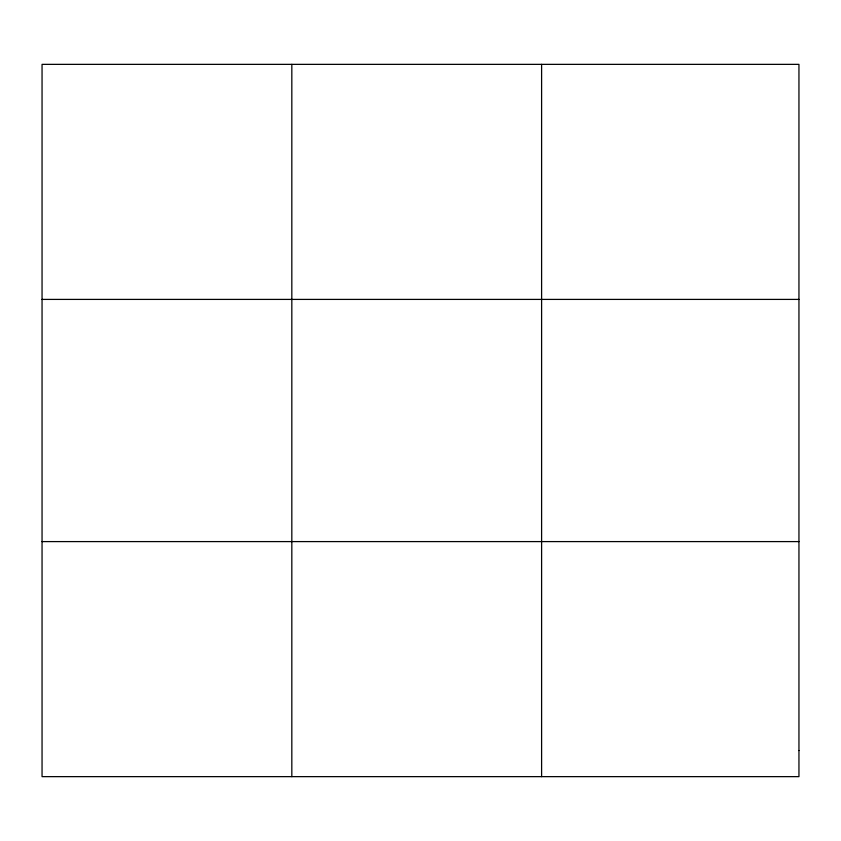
<?xml version="1.0" encoding="UTF-8"?>
<svg xmlns="http://www.w3.org/2000/svg" width="841" height="841" viewBox="0 0 841 841"><rect width="100%" height="100%" fill="white"/><g stroke="black" fill="none" stroke-linecap="round" stroke-linejoin="round"><path stroke-width="1.26" d="M291.827 776.642L291.827 64.358M541.604 776.642L541.604 64.358M42.05 299.407L798.95 299.407M42.05 541.593L798.95 541.593M798.95 750.529L798.95 776.642L42.05 776.642L42.05 64.358L798.95 64.358L798.95 750.529"/></g></svg>
